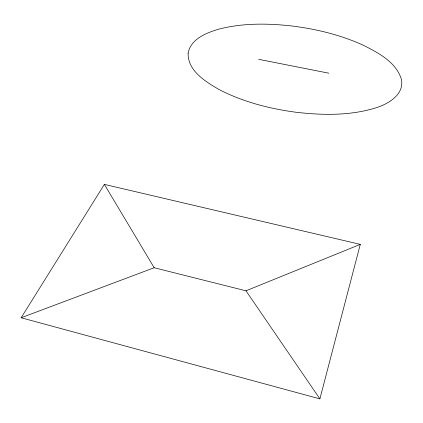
<?xml version="1.0" encoding="UTF-8"?>
<svg xmlns="http://www.w3.org/2000/svg" width="423" height="423" viewBox="0 0 423 423"><rect width="100%" height="100%" fill="white"/><g stroke="black" fill="none" stroke-linecap="round" stroke-linejoin="round"><path stroke-width="0.63" d="M319.894 398.868L360.29 244.378L104.365 184.386L21.15 317.758L319.894 398.868L245.985 290.807L154.173 267.738L21.15 317.758M245.985 290.807L360.29 244.378M258.712 59.342L328.867 73.195M104.365 184.386L154.173 267.738M188.124 53.187C187.648 70.609 205.033 81.295 218.252 89.068C242.199 101.716 268.806 108.558 295.524 112.19C322.432 115.336 350.403 115.902 376.496 107.648C388.568 103.767 404.282 94.472 401.469 79.561C396.235 62.022 378.236 52.775 363.024 45.102C340.504 34.903 316.224 28.991 291.743 25.962C267.606 23.281 242.781 22.99 219.109 29.065C206.662 32.73 190.789 38.757 188.124 53.187"/></g></svg>
